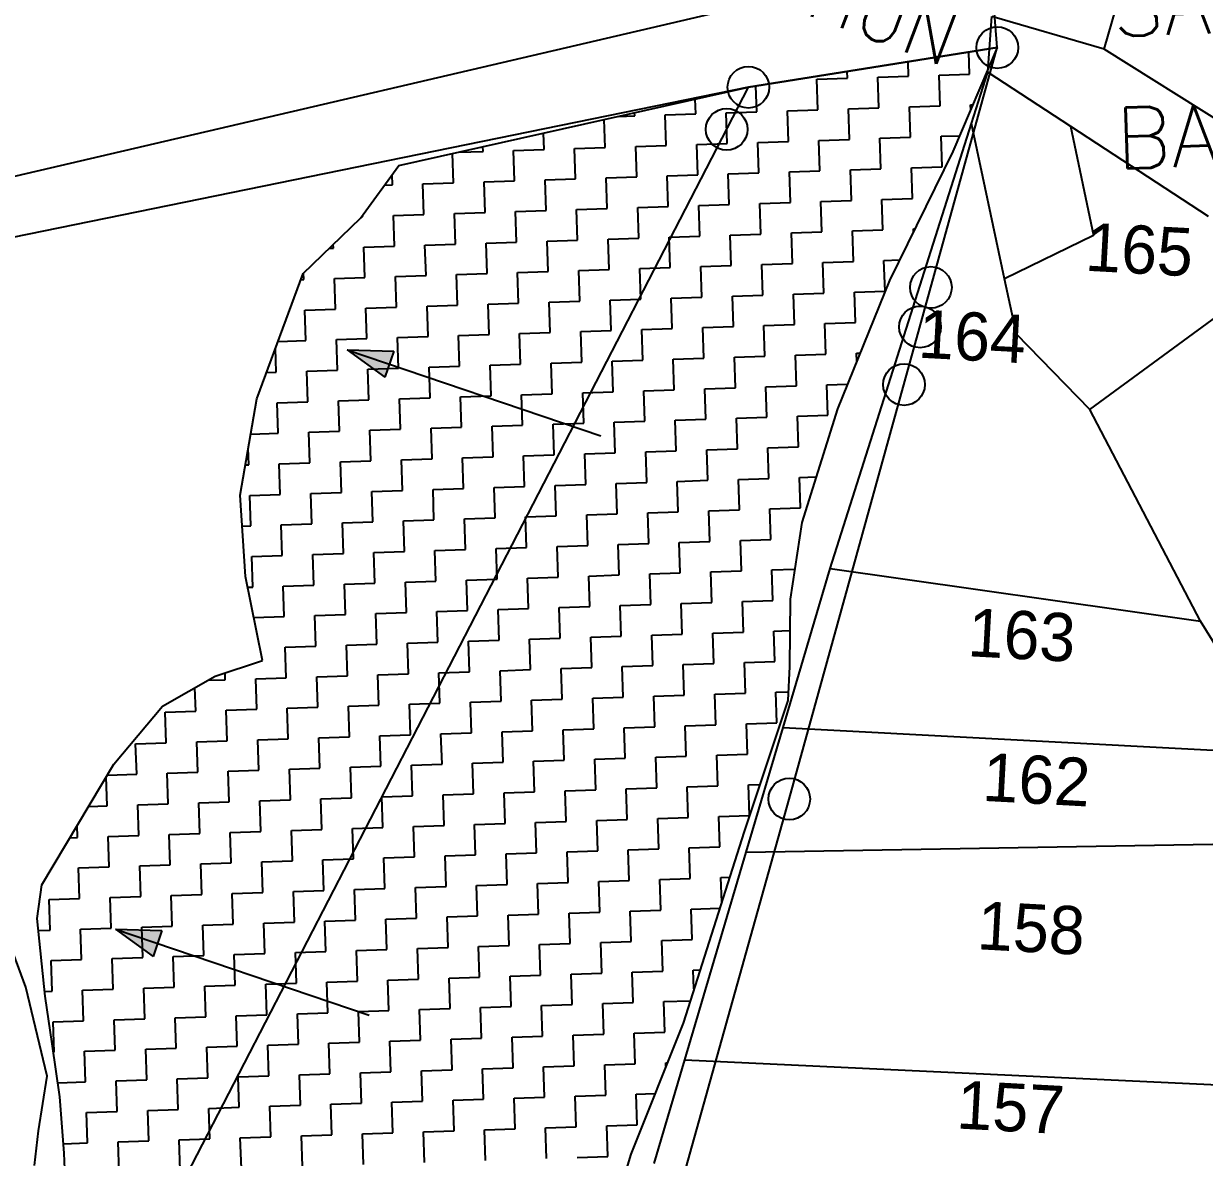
# Model space of a CAD drawing. Header units: metres. Extents: x 278270 to 279465, y 2078206 to 2080031.
# Drawn here: x 278697.1 to 278920.7, y 2079343.2 to 2079557.9 of the extents above; entities that cross this region are included whole.
import ezdxf
from ezdxf.enums import TextEntityAlignment as Align

# ---------------------------------------------------------------- set-up
doc = ezdxf.new("R2010")
doc.units = ezdxf.units.M
for name, color, linetype in [('LINE_WATER', 4, 'Continuous'), ('POLY_HATCH', 12, 'Continuous'), ('POLY_PARCEL', 6, 'Continuous'), ('POLY_ROAD', 30, 'Continuous'), ('TEXT_MAPOUT', 7, 'Continuous'), ('TEXT_PARCEL', 7, 'Continuous'), ('V_BOUND_LINE', 7, 'Continuous')]:
    doc.layers.add(name, color=color, linetype=linetype)
doc.styles.get("Standard").update_dxf_attribs({"font": 'simplex.shx'})
doc.styles.add('TEXT_MAP', font='')
doc.styles.get('TEXT_MAP').set_extended_font_data('Kruti Dev 050')

msp = doc.modelspace()

# ---------------------------------------------------------------- hatches: boundary and pattern name
h = msp.add_hatch(color=256)
h.paths.add_polyline_path([(278766.31, 2079493.4), (278767.14, 2079495.84), (278758.34, 2079496.11)])
h.paths.add_polyline_path([(278758.34, 2079496.11), (278765.49, 2079490.96), (278766.31, 2079493.4)])
h = msp.add_hatch(color=256)
h.paths.add_polyline_path([(278722.42, 2079383.74), (278723.25, 2079386.18), (278714.45, 2079386.45)])
h.paths.add_polyline_path([(278714.45, 2079386.45), (278721.6, 2079381.3), (278722.42, 2079383.74)])

# ---------------------------------------------------------------- linework, layer by layer
for points in [[(278758.34, 2079496.11), (278806.39, 2079479.82)], [(278758.34, 2079496.11), (278765.49, 2079490.96)], [(278758.34, 2079496.11), (278767.14, 2079495.84)], [(278767.14, 2079495.84), (278765.49, 2079490.96)], [(278714.45, 2079386.45), (278762.5, 2079370.16)], [(278714.45, 2079386.45), (278721.6, 2079381.3)], [(278714.45, 2079386.45), (278723.25, 2079386.18)], [(278723.25, 2079386.18), (278721.6, 2079381.3)]]:
    msp.add_lwpolyline(points)
for centre in [(278881.45, 2079553.33), (278834.31, 2079545.82), (278830.2, 2079537.85), (278868.87, 2079507.92), (278866.81, 2079500.46), (278863.78, 2079489.54), (278842.05, 2079411.08)]:
    msp.add_circle(centre, 3.94)
at = {"layer": 'LINE_WATER'}
for p, q in [((278697.48, 2079375.48), (278694.19, 2079384.37)), ((278701.53, 2079358.63), (278697.48, 2079375.48)), ((278699.89, 2079348.25), (278701.53, 2079358.63)), ((278699.1, 2079341.73), (278699.89, 2079348.25))]:
    msp.add_line(p, q, dxfattribs=at)
at = {"layer": 'POLY_HATCH'}
for p, q in [((278834.31, 2079545.82), (278881.45, 2079553.33)), ((278881.45, 2079553.33), (278873.05, 2079533.63)), ((278768.1, 2079530.99), (278834.31, 2079545.82)), ((278873.05, 2079533.63), (278861.05, 2079509.25)), ((278760.88, 2079521.05), (278768.1, 2079530.99)), ((278750.03, 2079510.57), (278760.88, 2079521.05)), ((278741.21, 2079486.82), (278750.03, 2079510.57)), ((278861.05, 2079509.25), (278851.18, 2079484.94)), ((278738.07, 2079468.6), (278741.21, 2079486.82)), ((278851.18, 2079484.94), (278844.42, 2079463.4)), ((278739.11, 2079453.18), (278738.07, 2079468.6)), ((278844.42, 2079463.4), (278842.23, 2079448.94)), ((278742.3, 2079437.29), (278739.11, 2079453.18)), ((278842.23, 2079448.94), (278842.12, 2079436.14)), ((278733.33, 2079434.33), (278742.3, 2079437.29)), ((278842.12, 2079436.14), (278841.79, 2079429.74)), ((278723.38, 2079428.67), (278733.33, 2079434.33)), ((278714.14, 2079417.71), (278723.38, 2079428.67)), ((278841.79, 2079429.74), (278833.54, 2079404.95)), ((278700.49, 2079394.87), (278714.14, 2079417.71)), ((278833.54, 2079404.95), (278821.93, 2079368.68)), ((278699.64, 2079388.45), (278700.49, 2079394.87)), ((278701.13, 2079373.78), (278699.64, 2079388.45)), ((278702.49, 2079364.77), (278701.13, 2079373.78)), ((278821.93, 2079368.68), (278812.07, 2079343.84)), ((278703.89, 2079354.69), (278702.49, 2079364.77)), ((278704.77, 2079344.05), (278703.89, 2079354.69)), ((278705.07, 2079335), (278704.77, 2079344.05)), ((278812.07, 2079343.84), (278807.73, 2079329.84))]:
    msp.add_line(p, q, dxfattribs=at)
at = {"layer": 'POLY_HATCH', "linetype": 'Continuous'}
for p, q in [((278876.2, 2079548.28), (278876.06, 2079552.47)), ((278853.07, 2079547.52), (278853.03, 2079548.8)), ((278864.63, 2079547.9), (278864.54, 2079550.64)), ((278847.29, 2079547.33), (278853.07, 2079547.52)), ((278847.48, 2079541.55), (278847.29, 2079547.33)), ((278858.85, 2079547.71), (278864.63, 2079547.9)), ((278859.04, 2079541.93), (278858.85, 2079547.71)), ((278870.41, 2079548.09), (278876.2, 2079548.28)), ((278870.6, 2079542.31), (278870.41, 2079548.09)), ((278835.91, 2079541.17), (278835.75, 2079546.05)), ((278824.35, 2079540.79), (278824.26, 2079543.57)), ((278864.82, 2079542.12), (278870.6, 2079542.31)), ((278865.01, 2079536.34), (278864.82, 2079542.12)), ((278876.39, 2079542.5), (278876.84, 2079542.52)), ((278876.42, 2079541.53), (278876.39, 2079542.5)), ((278809.72, 2079540.31), (278812.78, 2079540.41)), ((278812.78, 2079540.41), (278812.76, 2079540.99)), ((278818.56, 2079540.6), (278824.35, 2079540.79)), ((278818.75, 2079534.82), (278818.56, 2079540.6)), ((278830.13, 2079540.98), (278835.91, 2079541.17)), ((278830.32, 2079535.2), (278830.13, 2079540.98)), ((278841.69, 2079541.36), (278847.48, 2079541.55)), ((278841.88, 2079535.58), (278841.69, 2079541.36)), ((278853.26, 2079541.74), (278859.04, 2079541.93)), ((278853.45, 2079535.96), (278853.26, 2079541.74)), ((278807.19, 2079534.44), (278807.02, 2079539.71)), ((278795.63, 2079534.06), (278795.52, 2079537.13)), ((278836.1, 2079535.39), (278841.88, 2079535.58)), ((278836.29, 2079529.61), (278836.1, 2079535.39)), ((278847.67, 2079535.77), (278853.45, 2079535.96)), ((278847.85, 2079529.99), (278847.67, 2079535.77)), ((278859.23, 2079536.15), (278865.01, 2079536.34)), ((278859.42, 2079530.37), (278859.23, 2079536.15)), ((278870.79, 2079536.53), (278874.33, 2079536.64)), ((278870.98, 2079530.75), (278870.79, 2079536.53)), ((278778.47, 2079527.71), (278778.29, 2079533.27)), ((278779.43, 2079533.53), (278784.06, 2079533.68)), ((278784.06, 2079533.68), (278784.03, 2079534.56)), ((278789.84, 2079533.87), (278795.63, 2079534.06)), ((278790.03, 2079528.09), (278789.84, 2079533.87)), ((278801.41, 2079534.25), (278807.19, 2079534.44)), ((278801.6, 2079528.47), (278801.41, 2079534.25)), ((278812.97, 2079534.63), (278818.75, 2079534.82)), ((278813.16, 2079528.85), (278812.97, 2079534.63)), ((278824.54, 2079535.01), (278830.32, 2079535.2)), ((278824.73, 2079529.23), (278824.54, 2079535.01)), ((278766.9, 2079527.33), (278766.84, 2079529.25)), ((278807.38, 2079528.66), (278813.16, 2079528.85)), ((278807.57, 2079522.88), (278807.38, 2079528.66)), ((278818.94, 2079529.04), (278824.73, 2079529.23)), ((278819.13, 2079523.26), (278818.94, 2079529.04)), ((278830.51, 2079529.42), (278836.29, 2079529.61)), ((278830.7, 2079523.63), (278830.51, 2079529.42)), ((278842.07, 2079529.8), (278847.85, 2079529.99)), ((278842.26, 2079524.01), (278842.07, 2079529.8)), ((278853.64, 2079530.18), (278859.42, 2079530.37)), ((278853.83, 2079524.39), (278853.64, 2079530.18)), ((278865.2, 2079530.56), (278870.98, 2079530.75)), ((278865.39, 2079524.77), (278865.2, 2079530.56)), ((278765.41, 2079527.28), (278766.9, 2079527.33)), ((278772.69, 2079527.52), (278778.47, 2079527.71)), ((278772.88, 2079521.74), (278772.69, 2079527.52)), ((278784.25, 2079527.9), (278790.03, 2079528.09)), ((278784.44, 2079522.12), (278784.25, 2079527.9)), ((278795.82, 2079528.28), (278801.6, 2079528.47)), ((278796, 2079522.5), (278795.82, 2079528.28)), ((278848.04, 2079524.2), (278853.83, 2079524.39)), ((278848.23, 2079518.42), (278848.04, 2079524.2)), ((278859.61, 2079524.58), (278865.39, 2079524.77)), ((278859.8, 2079518.8), (278859.61, 2079524.58)), ((278778.66, 2079521.93), (278784.44, 2079522.12)), ((278778.85, 2079516.14), (278778.66, 2079521.93)), ((278790.22, 2079522.31), (278796, 2079522.5)), ((278790.41, 2079516.52), (278790.22, 2079522.31)), ((278801.79, 2079522.69), (278807.57, 2079522.88)), ((278801.98, 2079516.9), (278801.79, 2079522.69)), ((278813.35, 2079523.07), (278819.13, 2079523.26)), ((278813.54, 2079517.28), (278813.35, 2079523.07)), ((278824.92, 2079523.44), (278830.7, 2079523.63)), ((278825.11, 2079517.66), (278824.92, 2079523.44)), ((278836.48, 2079523.82), (278842.26, 2079524.01)), ((278836.67, 2079518.04), (278836.48, 2079523.82)), ((278761.1, 2079521.35), (278761.31, 2079521.36)), ((278761.31, 2079521.36), (278761.3, 2079521.63)), ((278767.09, 2079521.55), (278772.88, 2079521.74)), ((278767.28, 2079515.76), (278767.09, 2079521.55)), ((278819.32, 2079517.47), (278825.11, 2079517.66)), ((278819.51, 2079511.69), (278819.32, 2079517.47)), ((278830.89, 2079517.85), (278836.67, 2079518.04)), ((278831.08, 2079512.07), (278830.89, 2079517.85)), ((278842.45, 2079518.23), (278848.23, 2079518.42)), ((278842.64, 2079512.45), (278842.45, 2079518.23)), ((278854.02, 2079518.61), (278859.8, 2079518.8)), ((278854.21, 2079512.83), (278854.02, 2079518.61)), ((278865.58, 2079518.99), (278865.85, 2079519)), ((278865.6, 2079518.5), (278865.58, 2079518.99)), ((278754.99, 2079515.36), (278755.72, 2079515.38)), ((278755.72, 2079515.38), (278755.7, 2079516.04)), ((278761.5, 2079515.57), (278767.28, 2079515.76)), ((278761.69, 2079509.79), (278761.5, 2079515.57)), ((278773.07, 2079515.95), (278778.85, 2079516.14)), ((278773.26, 2079510.17), (278773.07, 2079515.95)), ((278784.63, 2079516.33), (278790.41, 2079516.52)), ((278784.82, 2079510.55), (278784.63, 2079516.33)), ((278796.19, 2079516.71), (278801.98, 2079516.9)), ((278796.38, 2079510.93), (278796.19, 2079516.71)), ((278807.76, 2079517.09), (278813.54, 2079517.28)), ((278807.95, 2079511.31), (278807.76, 2079517.09)), ((278859.99, 2079513.02), (278862.95, 2079513.12)), ((278860.18, 2079507.24), (278859.99, 2079513.02)), ((278790.6, 2079510.74), (278796.38, 2079510.93)), ((278790.79, 2079504.96), (278790.6, 2079510.74)), ((278802.17, 2079511.12), (278807.95, 2079511.31)), ((278802.36, 2079505.34), (278802.17, 2079511.12)), ((278813.73, 2079511.5), (278819.51, 2079511.69)), ((278813.92, 2079505.72), (278813.73, 2079511.5)), ((278825.3, 2079511.88), (278831.08, 2079512.07)), ((278825.49, 2079506.1), (278825.3, 2079511.88)), ((278836.86, 2079512.26), (278842.64, 2079512.45)), ((278837.05, 2079506.48), (278836.86, 2079512.26)), ((278848.42, 2079512.64), (278854.21, 2079512.83)), ((278848.61, 2079506.86), (278848.42, 2079512.64)), ((278749.59, 2079509.39), (278750.13, 2079509.41)), ((278750.13, 2079509.41), (278750.09, 2079510.63)), ((278755.91, 2079509.6), (278761.69, 2079509.79)), ((278756.1, 2079503.82), (278755.91, 2079509.6)), ((278767.47, 2079509.98), (278773.26, 2079510.17)), ((278767.66, 2079504.2), (278767.47, 2079509.98)), ((278779.04, 2079510.36), (278784.82, 2079510.55)), ((278779.23, 2079504.58), (278779.04, 2079510.36)), ((278831.27, 2079506.29), (278837.05, 2079506.48)), ((278831.46, 2079500.51), (278831.27, 2079506.29)), ((278842.83, 2079506.67), (278848.61, 2079506.86)), ((278843.02, 2079500.89), (278842.83, 2079506.67)), ((278854.4, 2079507.05), (278860.18, 2079507.24)), ((278854.59, 2079501.27), (278854.4, 2079507.05)), ((278761.88, 2079504.01), (278767.66, 2079504.2)), ((278773.45, 2079504.39), (278779.23, 2079504.58)), ((278773.64, 2079498.61), (278773.45, 2079504.39)), ((278785.01, 2079504.77), (278790.79, 2079504.96)), ((278785.2, 2079498.99), (278785.01, 2079504.77)), ((278796.57, 2079505.15), (278802.36, 2079505.34)), ((278796.76, 2079499.37), (278796.57, 2079505.15)), ((278808.14, 2079505.53), (278813.92, 2079505.72)), ((278808.33, 2079499.75), (278808.14, 2079505.53)), ((278819.7, 2079505.91), (278825.49, 2079506.1)), ((278819.89, 2079500.13), (278819.7, 2079505.91)), ((278750.32, 2079503.63), (278756.1, 2079503.82)), ((278750.51, 2079497.85), (278750.32, 2079503.63)), ((278762.07, 2079498.23), (278761.88, 2079504.01)), ((278802.55, 2079499.56), (278808.33, 2079499.75)), ((278802.74, 2079493.77), (278802.55, 2079499.56)), ((278814.11, 2079499.94), (278819.89, 2079500.13)), ((278814.3, 2079494.15), (278814.11, 2079499.94)), ((278825.68, 2079500.32), (278831.46, 2079500.51)), ((278825.87, 2079494.53), (278825.68, 2079500.32)), ((278837.24, 2079500.7), (278843.02, 2079500.89)), ((278837.43, 2079494.91), (278837.24, 2079500.7)), ((278848.8, 2079501.08), (278854.59, 2079501.27)), ((278848.99, 2079495.29), (278848.8, 2079501.08)), ((278745.24, 2079497.67), (278750.51, 2079497.85)), ((278756.29, 2079498.04), (278762.07, 2079498.23)), ((278756.48, 2079492.26), (278756.29, 2079498.04)), ((278767.85, 2079498.42), (278773.64, 2079498.61)), ((278768.04, 2079492.64), (278767.85, 2079498.42)), ((278779.42, 2079498.8), (278785.2, 2079498.99)), ((278779.61, 2079493.01), (278779.42, 2079498.8)), ((278790.98, 2079499.18), (278796.76, 2079499.37)), ((278791.17, 2079493.39), (278790.98, 2079499.18)), ((278744.91, 2079491.88), (278744.77, 2079496.41)), ((278843.21, 2079495.1), (278848.99, 2079495.29)), ((278843.4, 2079489.32), (278843.21, 2079495.1)), ((278854.78, 2079495.48), (278855.47, 2079495.51)), ((278854.83, 2079493.93), (278854.78, 2079495.48)), ((278773.83, 2079492.82), (278779.61, 2079493.01)), ((278785.39, 2079493.2), (278791.17, 2079493.39)), ((278785.58, 2079487.42), (278785.39, 2079493.2)), ((278796.95, 2079493.58), (278802.74, 2079493.77)), ((278797.14, 2079487.8), (278796.95, 2079493.58)), ((278808.52, 2079493.96), (278814.3, 2079494.15)), ((278808.71, 2079488.18), (278808.52, 2079493.96)), ((278820.08, 2079494.34), (278825.87, 2079494.53)), ((278820.27, 2079488.56), (278820.08, 2079494.34)), ((278831.65, 2079494.72), (278837.43, 2079494.91)), ((278831.84, 2079488.94), (278831.65, 2079494.72)), ((278743.06, 2079491.81), (278744.91, 2079491.88)), ((278750.7, 2079492.07), (278756.48, 2079492.26)), ((278750.89, 2079486.28), (278750.7, 2079492.07)), ((278762.26, 2079492.45), (278768.04, 2079492.64)), ((278762.45, 2079486.66), (278762.26, 2079492.45)), ((278774.02, 2079487.04), (278773.83, 2079492.82)), ((278814.49, 2079488.37), (278820.27, 2079488.56)), ((278814.68, 2079482.59), (278814.49, 2079488.37)), ((278826.06, 2079488.75), (278831.84, 2079488.94)), ((278826.25, 2079482.97), (278826.06, 2079488.75)), ((278837.62, 2079489.13), (278843.4, 2079489.32)), ((278837.81, 2079483.35), (278837.62, 2079489.13)), ((278849.18, 2079489.51), (278853.09, 2079489.64)), ((278849.37, 2079483.73), (278849.18, 2079489.51)), ((278745.1, 2079486.09), (278750.89, 2079486.28)), ((278756.67, 2079486.47), (278762.45, 2079486.66)), ((278756.86, 2079480.69), (278756.67, 2079486.47)), ((278768.23, 2079486.85), (278774.02, 2079487.04)), ((278768.42, 2079481.07), (278768.23, 2079486.85)), ((278779.8, 2079487.23), (278785.58, 2079487.42)), ((278779.99, 2079481.45), (278779.8, 2079487.23)), ((278791.36, 2079487.61), (278797.14, 2079487.8)), ((278791.55, 2079481.83), (278791.36, 2079487.61)), ((278802.93, 2079487.99), (278808.71, 2079488.18)), ((278803.12, 2079482.21), (278802.93, 2079487.99)), ((278745.29, 2079480.31), (278745.1, 2079486.09)), ((278785.77, 2079481.64), (278791.55, 2079481.83)), ((278797.33, 2079482.02), (278803.12, 2079482.21)), ((278797.52, 2079476.24), (278797.33, 2079482.02)), ((278808.9, 2079482.4), (278814.68, 2079482.59)), ((278809.09, 2079476.62), (278808.9, 2079482.4)), ((278820.46, 2079482.78), (278826.25, 2079482.97)), ((278820.65, 2079477), (278820.46, 2079482.78)), ((278832.03, 2079483.16), (278837.81, 2079483.35)), ((278832.22, 2079477.38), (278832.03, 2079483.16)), ((278843.59, 2079483.54), (278849.37, 2079483.73)), ((278843.78, 2079477.76), (278843.59, 2079483.54)), ((278740.06, 2079480.14), (278745.29, 2079480.31)), ((278751.08, 2079480.5), (278756.86, 2079480.69)), ((278751.27, 2079474.72), (278751.08, 2079480.5)), ((278762.64, 2079480.88), (278768.42, 2079481.07)), ((278762.83, 2079475.1), (278762.64, 2079480.88)), ((278774.21, 2079481.26), (278779.99, 2079481.45)), ((278774.4, 2079475.48), (278774.21, 2079481.26)), ((278785.96, 2079475.86), (278785.77, 2079481.64)), ((278739.7, 2079474.34), (278739.6, 2079477.48)), ((278826.44, 2079477.19), (278832.22, 2079477.38)), ((278826.62, 2079471.41), (278826.44, 2079477.19)), ((278838, 2079477.57), (278843.78, 2079477.76)), ((278838.19, 2079471.78), (278838, 2079477.57)), ((278757.05, 2079474.91), (278762.83, 2079475.1)), ((278768.61, 2079475.29), (278774.4, 2079475.48)), ((278768.8, 2079469.51), (278768.61, 2079475.29)), ((278780.18, 2079475.67), (278785.96, 2079475.86)), ((278780.37, 2079469.89), (278780.18, 2079475.67)), ((278791.74, 2079476.05), (278797.52, 2079476.24)), ((278791.93, 2079470.27), (278791.74, 2079476.05)), ((278803.31, 2079476.43), (278809.09, 2079476.62)), ((278803.5, 2079470.65), (278803.31, 2079476.43)), ((278814.87, 2079476.81), (278820.65, 2079477)), ((278815.06, 2079471.03), (278814.87, 2079476.81)), ((278739.05, 2079474.32), (278739.7, 2079474.34)), ((278745.48, 2079474.53), (278751.27, 2079474.72)), ((278745.67, 2079468.75), (278745.48, 2079474.53)), ((278757.24, 2079469.13), (278757.05, 2079474.91)), ((278797.71, 2079470.46), (278803.5, 2079470.65)), ((278809.28, 2079470.84), (278815.06, 2079471.03)), ((278809.47, 2079465.05), (278809.28, 2079470.84)), ((278820.84, 2079471.22), (278826.62, 2079471.41)), ((278821.03, 2079465.43), (278820.84, 2079471.22)), ((278832.41, 2079471.59), (278838.19, 2079471.78)), ((278832.6, 2079465.81), (278832.41, 2079471.59)), ((278843.97, 2079471.97), (278847.14, 2079472.08)), ((278844.16, 2079466.19), (278843.97, 2079471.97)), ((278739.89, 2079468.56), (278745.67, 2079468.75)), ((278740.08, 2079462.77), (278739.89, 2079468.56)), ((278751.46, 2079468.94), (278757.24, 2079469.13)), ((278751.65, 2079463.15), (278751.46, 2079468.94)), ((278763.02, 2079469.32), (278768.8, 2079469.51)), ((278763.21, 2079463.53), (278763.02, 2079469.32)), ((278774.59, 2079469.7), (278780.37, 2079469.89)), ((278774.77, 2079463.91), (278774.59, 2079469.7)), ((278786.15, 2079470.08), (278791.93, 2079470.27)), ((278786.34, 2079464.29), (278786.15, 2079470.08)), ((278797.9, 2079464.67), (278797.71, 2079470.46)), ((278838.38, 2079466), (278844.16, 2079466.19)), ((278768.99, 2079463.72), (278774.77, 2079463.91)), ((278780.56, 2079464.1), (278786.34, 2079464.29)), ((278780.75, 2079458.32), (278780.56, 2079464.1)), ((278792.12, 2079464.48), (278797.9, 2079464.67)), ((278792.31, 2079458.7), (278792.12, 2079464.48)), ((278803.69, 2079464.86), (278809.47, 2079465.05)), ((278803.88, 2079459.08), (278803.69, 2079464.86)), ((278815.25, 2079465.24), (278821.03, 2079465.43)), ((278815.44, 2079459.46), (278815.25, 2079465.24)), ((278826.81, 2079465.62), (278832.6, 2079465.81)), ((278827, 2079459.84), (278826.81, 2079465.62)), ((278838.57, 2079460.22), (278838.38, 2079466)), ((278738.47, 2079462.72), (278740.08, 2079462.77)), ((278745.86, 2079462.96), (278751.65, 2079463.15)), ((278746.05, 2079457.18), (278745.86, 2079462.96)), ((278757.43, 2079463.34), (278763.21, 2079463.53)), ((278757.62, 2079457.56), (278757.43, 2079463.34)), ((278769.18, 2079457.94), (278768.99, 2079463.72)), ((278809.66, 2079459.27), (278815.44, 2079459.46)), ((278821.22, 2079459.65), (278827, 2079459.84)), ((278821.41, 2079453.87), (278821.22, 2079459.65)), ((278832.79, 2079460.03), (278838.57, 2079460.22)), ((278832.98, 2079454.25), (278832.79, 2079460.03)), ((278740.27, 2079456.99), (278746.05, 2079457.18)), ((278751.84, 2079457.37), (278757.62, 2079457.56)), ((278752.03, 2079451.59), (278751.84, 2079457.37)), ((278763.4, 2079457.75), (278769.18, 2079457.94)), ((278763.59, 2079451.97), (278763.4, 2079457.75)), ((278774.96, 2079458.13), (278780.75, 2079458.32)), ((278775.15, 2079452.35), (278774.96, 2079458.13)), ((278786.53, 2079458.51), (278792.31, 2079458.7)), ((278786.72, 2079452.73), (278786.53, 2079458.51)), ((278798.09, 2079458.89), (278803.88, 2079459.08)), ((278798.28, 2079453.11), (278798.09, 2079458.89)), ((278809.85, 2079453.49), (278809.66, 2079459.27)), ((278740.46, 2079451.21), (278740.27, 2079456.99)), ((278780.94, 2079452.54), (278786.72, 2079452.73)), ((278792.5, 2079452.92), (278798.28, 2079453.11)), ((278792.69, 2079447.14), (278792.5, 2079452.92)), ((278804.07, 2079453.3), (278809.85, 2079453.49)), ((278804.26, 2079447.52), (278804.07, 2079453.3)), ((278815.63, 2079453.68), (278821.41, 2079453.87)), ((278815.82, 2079447.9), (278815.63, 2079453.68)), ((278827.19, 2079454.06), (278832.98, 2079454.25)), ((278827.38, 2079448.28), (278827.19, 2079454.06)), ((278838.76, 2079454.44), (278843.08, 2079454.58)), ((278838.95, 2079448.66), (278838.76, 2079454.44)), ((278739.51, 2079451.18), (278740.46, 2079451.21)), ((278746.24, 2079451.4), (278752.03, 2079451.59)), ((278746.43, 2079445.62), (278746.24, 2079451.4)), ((278757.81, 2079451.78), (278763.59, 2079451.97)), ((278758, 2079446), (278757.81, 2079451.78)), ((278769.37, 2079452.16), (278775.15, 2079452.35)), ((278769.56, 2079446.38), (278769.37, 2079452.16)), ((278781.13, 2079446.76), (278780.94, 2079452.54)), ((278821.6, 2079448.09), (278827.38, 2079448.28)), ((278833.17, 2079448.47), (278838.95, 2079448.66)), ((278833.36, 2079442.68), (278833.17, 2079448.47)), ((278752.22, 2079445.81), (278758, 2079446)), ((278763.78, 2079446.19), (278769.56, 2079446.38)), ((278763.97, 2079440.41), (278763.78, 2079446.19)), ((278775.34, 2079446.57), (278781.13, 2079446.76)), ((278775.53, 2079440.79), (278775.34, 2079446.57)), ((278786.91, 2079446.95), (278792.69, 2079447.14)), ((278787.1, 2079441.16), (278786.91, 2079446.95)), ((278798.47, 2079447.33), (278804.26, 2079447.52)), ((278798.66, 2079441.54), (278798.47, 2079447.33)), ((278810.04, 2079447.71), (278815.82, 2079447.9)), ((278810.23, 2079441.92), (278810.04, 2079447.71)), ((278821.79, 2079442.3), (278821.6, 2079448.09)), ((278740.67, 2079445.43), (278746.43, 2079445.62)), ((278752.41, 2079440.03), (278752.22, 2079445.81)), ((278792.88, 2079441.35), (278798.66, 2079441.54)), ((278804.45, 2079441.73), (278810.23, 2079441.92)), ((278804.64, 2079435.95), (278804.45, 2079441.73)), ((278816.01, 2079442.11), (278821.79, 2079442.3)), ((278816.2, 2079436.33), (278816.01, 2079442.11)), ((278827.57, 2079442.49), (278833.36, 2079442.68)), ((278827.76, 2079436.71), (278827.57, 2079442.49)), ((278839.14, 2079442.87), (278842.18, 2079442.97)), ((278839.33, 2079437.09), (278839.14, 2079442.87)), ((278746.62, 2079439.84), (278752.41, 2079440.03)), ((278746.81, 2079434.05), (278746.62, 2079439.84)), ((278758.19, 2079440.22), (278763.97, 2079440.41)), ((278758.38, 2079434.43), (278758.19, 2079440.22)), ((278769.75, 2079440.6), (278775.53, 2079440.79)), ((278769.94, 2079434.81), (278769.75, 2079440.6)), ((278781.32, 2079440.97), (278787.1, 2079441.16)), ((278781.51, 2079435.19), (278781.32, 2079440.97)), ((278793.07, 2079435.57), (278792.88, 2079441.35)), ((278833.55, 2079436.9), (278839.33, 2079437.09)), ((278735.25, 2079433.67), (278735.21, 2079434.95)), ((278764.16, 2079434.62), (278769.94, 2079434.81)), ((278775.72, 2079435), (278781.51, 2079435.19)), ((278775.91, 2079429.22), (278775.72, 2079435)), ((278787.29, 2079435.38), (278793.07, 2079435.57)), ((278787.48, 2079429.6), (278787.29, 2079435.38)), ((278798.85, 2079435.76), (278804.64, 2079435.95)), ((278799.04, 2079429.98), (278798.85, 2079435.76)), ((278810.42, 2079436.14), (278816.2, 2079436.33)), ((278810.61, 2079430.36), (278810.42, 2079436.14)), ((278821.98, 2079436.52), (278827.76, 2079436.71)), ((278822.17, 2079430.74), (278821.98, 2079436.52)), ((278833.74, 2079431.12), (278833.55, 2079436.9)), ((278731.99, 2079433.57), (278735.25, 2079433.67)), ((278741.03, 2079433.86), (278746.81, 2079434.05)), ((278741.22, 2079428.08), (278741.03, 2079433.86)), ((278752.6, 2079434.24), (278758.38, 2079434.43)), ((278752.79, 2079428.46), (278752.6, 2079434.24)), ((278764.35, 2079428.84), (278764.16, 2079434.62)), ((278729.66, 2079427.7), (278729.51, 2079432.16)), ((278804.83, 2079430.17), (278810.61, 2079430.36)), ((278816.39, 2079430.55), (278822.17, 2079430.74)), ((278816.58, 2079424.77), (278816.39, 2079430.55)), ((278827.95, 2079430.93), (278833.74, 2079431.12)), ((278828.14, 2079425.15), (278827.95, 2079430.93)), ((278839.52, 2079431.31), (278841.88, 2079431.39)), ((278839.71, 2079425.53), (278839.52, 2079431.31)), ((278735.44, 2079427.89), (278741.22, 2079428.08)), ((278747, 2079428.27), (278752.79, 2079428.46)), ((278747.19, 2079422.49), (278747, 2079428.27)), ((278758.57, 2079428.65), (278764.35, 2079428.84)), ((278758.76, 2079422.87), (278758.57, 2079428.65)), ((278770.13, 2079429.03), (278775.91, 2079429.22)), ((278770.32, 2079423.25), (278770.13, 2079429.03)), ((278781.7, 2079429.41), (278787.48, 2079429.6)), ((278781.89, 2079423.63), (278781.7, 2079429.41)), ((278793.26, 2079429.79), (278799.04, 2079429.98)), ((278793.45, 2079424.01), (278793.26, 2079429.79)), ((278805.02, 2079424.39), (278804.83, 2079430.17)), ((278723.87, 2079427.51), (278729.66, 2079427.7)), ((278724.06, 2079421.73), (278723.87, 2079427.51)), ((278735.63, 2079422.11), (278735.44, 2079427.89)), ((278776.1, 2079423.44), (278781.89, 2079423.63)), ((278787.67, 2079423.82), (278793.45, 2079424.01)), ((278787.86, 2079418.04), (278787.67, 2079423.82)), ((278799.23, 2079424.2), (278805.02, 2079424.39)), ((278799.42, 2079418.42), (278799.23, 2079424.2)), ((278810.8, 2079424.58), (278816.58, 2079424.77)), ((278810.99, 2079418.8), (278810.8, 2079424.58)), ((278822.36, 2079424.96), (278828.14, 2079425.15)), ((278822.55, 2079419.18), (278822.36, 2079424.96)), ((278833.93, 2079425.34), (278839.71, 2079425.53)), ((278834.12, 2079419.56), (278833.93, 2079425.34)), ((278718.28, 2079421.54), (278724.06, 2079421.73)), ((278718.47, 2079415.76), (278718.28, 2079421.54)), ((278729.85, 2079421.92), (278735.63, 2079422.11)), ((278730.04, 2079416.14), (278729.85, 2079421.92)), ((278741.41, 2079422.3), (278747.19, 2079422.49)), ((278741.6, 2079416.52), (278741.41, 2079422.3)), ((278752.98, 2079422.68), (278758.76, 2079422.87)), ((278753.17, 2079416.9), (278752.98, 2079422.68)), ((278764.54, 2079423.06), (278770.32, 2079423.25)), ((278764.73, 2079417.28), (278764.54, 2079423.06)), ((278776.29, 2079417.66), (278776.1, 2079423.44)), ((278816.77, 2079418.99), (278822.55, 2079419.18)), ((278828.33, 2079419.37), (278834.12, 2079419.56)), ((278828.52, 2079413.58), (278828.33, 2079419.37)), ((278747.38, 2079416.71), (278753.17, 2079416.9)), ((278758.95, 2079417.09), (278764.73, 2079417.28)), ((278759.14, 2079411.3), (278758.95, 2079417.09)), ((278770.51, 2079417.47), (278776.29, 2079417.66)), ((278770.7, 2079411.68), (278770.51, 2079417.47)), ((278782.08, 2079417.85), (278787.86, 2079418.04)), ((278782.27, 2079412.06), (278782.08, 2079417.85)), ((278793.64, 2079418.23), (278799.42, 2079418.42)), ((278793.83, 2079412.44), (278793.64, 2079418.23)), ((278805.21, 2079418.61), (278810.99, 2079418.8)), ((278805.39, 2079412.82), (278805.21, 2079418.61)), ((278816.96, 2079413.2), (278816.77, 2079418.99)), ((278712.88, 2079409.79), (278712.7, 2079415.29)), ((278712.87, 2079415.57), (278718.47, 2079415.76)), ((278724.25, 2079415.95), (278730.04, 2079416.14)), ((278724.44, 2079410.17), (278724.25, 2079415.95)), ((278735.82, 2079416.33), (278741.6, 2079416.52)), ((278736.01, 2079410.54), (278735.82, 2079416.33)), ((278747.57, 2079410.92), (278747.38, 2079416.71)), ((278788.05, 2079412.25), (278793.83, 2079412.44)), ((278799.61, 2079412.63), (278805.39, 2079412.82)), ((278799.8, 2079406.85), (278799.61, 2079412.63)), ((278811.18, 2079413.01), (278816.96, 2079413.2)), ((278811.37, 2079407.23), (278811.18, 2079413.01)), ((278822.74, 2079413.39), (278828.52, 2079413.58)), ((278822.93, 2079407.61), (278822.74, 2079413.39)), ((278834.31, 2079413.77), (278836.5, 2079413.85)), ((278834.5, 2079407.99), (278834.31, 2079413.77)), ((278718.66, 2079409.98), (278724.44, 2079410.17)), ((278730.23, 2079410.35), (278736.01, 2079410.54)), ((278730.42, 2079404.57), (278730.23, 2079410.35)), ((278741.79, 2079410.73), (278747.57, 2079410.92)), ((278741.98, 2079404.95), (278741.79, 2079410.73)), ((278753.36, 2079411.11), (278759.14, 2079411.3)), ((278753.54, 2079405.33), (278753.36, 2079411.11)), ((278764.92, 2079411.49), (278770.7, 2079411.68)), ((278765.11, 2079405.71), (278764.92, 2079411.49)), ((278776.48, 2079411.87), (278782.27, 2079412.06)), ((278776.67, 2079406.09), (278776.48, 2079411.87)), ((278788.24, 2079406.47), (278788.05, 2079412.25)), ((278709.34, 2079409.67), (278712.88, 2079409.79)), ((278718.85, 2079404.19), (278718.66, 2079409.98)), ((278828.71, 2079407.8), (278834.5, 2079407.99)), ((278707.29, 2079403.81), (278707.21, 2079406.12)), ((278759.33, 2079405.52), (278765.11, 2079405.71)), ((278770.89, 2079405.9), (278776.67, 2079406.09)), ((278771.08, 2079400.12), (278770.89, 2079405.9)), ((278782.46, 2079406.28), (278788.24, 2079406.47)), ((278782.65, 2079400.5), (278782.46, 2079406.28)), ((278794.02, 2079406.66), (278799.8, 2079406.85)), ((278794.21, 2079400.88), (278794.02, 2079406.66)), ((278805.58, 2079407.04), (278811.37, 2079407.23)), ((278805.77, 2079401.26), (278805.58, 2079407.04)), ((278817.15, 2079407.42), (278822.93, 2079407.61)), ((278817.34, 2079401.64), (278817.15, 2079407.42)), ((278828.9, 2079402.02), (278828.71, 2079407.8)), ((278705.81, 2079403.76), (278707.29, 2079403.81)), ((278713.07, 2079404), (278718.85, 2079404.19)), ((278713.26, 2079398.22), (278713.07, 2079404)), ((278724.63, 2079404.38), (278730.42, 2079404.57)), ((278724.82, 2079398.6), (278724.63, 2079404.38)), ((278736.2, 2079404.76), (278741.98, 2079404.95)), ((278736.39, 2079398.98), (278736.2, 2079404.76)), ((278747.76, 2079405.14), (278753.54, 2079405.33)), ((278747.95, 2079399.36), (278747.76, 2079405.14)), ((278759.52, 2079399.74), (278759.33, 2079405.52)), ((278799.99, 2079401.07), (278805.77, 2079401.26)), ((278811.56, 2079401.45), (278817.34, 2079401.64)), ((278811.75, 2079395.67), (278811.56, 2079401.45)), ((278823.12, 2079401.83), (278828.9, 2079402.02)), ((278823.31, 2079396.05), (278823.12, 2079401.83)), ((278730.61, 2079398.79), (278736.39, 2079398.98)), ((278742.17, 2079399.17), (278747.95, 2079399.36)), ((278742.36, 2079393.39), (278742.17, 2079399.17)), ((278753.73, 2079399.55), (278759.52, 2079399.74)), ((278753.92, 2079393.77), (278753.73, 2079399.55)), ((278765.3, 2079399.93), (278771.08, 2079400.12)), ((278765.49, 2079394.15), (278765.3, 2079399.93)), ((278776.86, 2079400.31), (278782.65, 2079400.5)), ((278777.05, 2079394.53), (278776.86, 2079400.31)), ((278788.43, 2079400.69), (278794.21, 2079400.88)), ((278788.62, 2079394.91), (278788.43, 2079400.69)), ((278800.18, 2079395.29), (278799.99, 2079401.07)), ((278707.48, 2079398.03), (278713.26, 2079398.22)), ((278707.67, 2079392.25), (278707.48, 2079398.03)), ((278719.04, 2079398.41), (278724.82, 2079398.6)), ((278719.23, 2079392.63), (278719.04, 2079398.41)), ((278730.8, 2079393.01), (278730.61, 2079398.79)), ((278771.27, 2079394.34), (278777.05, 2079394.53)), ((278782.84, 2079394.72), (278788.62, 2079394.91)), ((278783.03, 2079388.94), (278782.84, 2079394.72)), ((278794.4, 2079395.1), (278800.18, 2079395.29)), ((278794.59, 2079389.31), (278794.4, 2079395.1)), ((278805.96, 2079395.48), (278811.75, 2079395.67)), ((278806.15, 2079389.69), (278805.96, 2079395.48)), ((278817.53, 2079395.86), (278823.31, 2079396.05)), ((278817.72, 2079390.07), (278817.53, 2079395.86)), ((278829.09, 2079396.24), (278830.77, 2079396.29)), ((278829.25, 2079391.54), (278829.09, 2079396.24)), ((278701.88, 2079392.06), (278707.67, 2079392.25)), ((278713.45, 2079392.44), (278719.23, 2079392.63)), ((278713.64, 2079386.66), (278713.45, 2079392.44)), ((278725.01, 2079392.82), (278730.8, 2079393.01)), ((278725.2, 2079387.04), (278725.01, 2079392.82)), ((278736.58, 2079393.2), (278742.36, 2079393.39)), ((278736.77, 2079387.42), (278736.58, 2079393.2)), ((278748.14, 2079393.58), (278753.92, 2079393.77)), ((278748.33, 2079387.8), (278748.14, 2079393.58)), ((278759.71, 2079393.96), (278765.49, 2079394.15)), ((278759.9, 2079388.18), (278759.71, 2079393.96)), ((278771.46, 2079388.56), (278771.27, 2079394.34)), ((278702.07, 2079386.28), (278701.88, 2079392.06)), ((278811.94, 2079389.88), (278817.72, 2079390.07)), ((278823.5, 2079390.26), (278828.9, 2079390.44)), ((278823.69, 2079384.48), (278823.5, 2079390.26)), ((278742.55, 2079387.61), (278748.33, 2079387.8)), ((278754.11, 2079387.99), (278759.9, 2079388.18)), ((278754.3, 2079382.2), (278754.11, 2079387.99)), ((278765.68, 2079388.37), (278771.46, 2079388.56)), ((278765.87, 2079382.58), (278765.68, 2079388.37)), ((278777.24, 2079388.75), (278783.03, 2079388.94)), ((278777.43, 2079382.96), (278777.24, 2079388.75)), ((278788.81, 2079389.12), (278794.59, 2079389.31)), ((278789, 2079383.34), (278788.81, 2079389.12)), ((278800.37, 2079389.5), (278806.15, 2079389.69)), ((278800.56, 2079383.72), (278800.37, 2079389.5)), ((278812.13, 2079384.1), (278811.94, 2079389.88)), ((278699.87, 2079386.2), (278702.07, 2079386.28)), ((278707.86, 2079386.47), (278713.64, 2079386.66)), ((278708.05, 2079380.68), (278707.86, 2079386.47)), ((278719.42, 2079386.85), (278725.2, 2079387.04)), ((278719.61, 2079381.06), (278719.42, 2079386.85)), ((278730.99, 2079387.23), (278736.77, 2079387.42)), ((278731.18, 2079381.44), (278730.99, 2079387.23)), ((278742.74, 2079381.82), (278742.55, 2079387.61)), ((278783.22, 2079383.15), (278789, 2079383.34)), ((278794.78, 2079383.53), (278800.56, 2079383.72)), ((278794.97, 2079377.75), (278794.78, 2079383.53)), ((278806.34, 2079383.91), (278812.13, 2079384.1)), ((278806.53, 2079378.13), (278806.34, 2079383.91)), ((278817.91, 2079384.29), (278823.69, 2079384.48)), ((278818.1, 2079378.51), (278817.91, 2079384.29)), ((278713.83, 2079380.87), (278719.61, 2079381.06)), ((278725.39, 2079381.25), (278731.18, 2079381.44)), ((278725.58, 2079375.47), (278725.39, 2079381.25)), ((278736.96, 2079381.63), (278742.74, 2079381.82)), ((278737.15, 2079375.85), (278736.96, 2079381.63)), ((278748.52, 2079382.01), (278754.3, 2079382.2)), ((278748.71, 2079376.23), (278748.52, 2079382.01)), ((278760.09, 2079382.39), (278765.87, 2079382.58)), ((278760.28, 2079376.61), (278760.09, 2079382.39)), ((278771.65, 2079382.77), (278777.43, 2079382.96)), ((278771.84, 2079376.99), (278771.65, 2079382.77)), ((278783.41, 2079377.37), (278783.22, 2079383.15)), ((278702.26, 2079380.49), (278708.05, 2079380.68)), ((278702.45, 2079374.71), (278702.26, 2079380.49)), ((278714.02, 2079375.09), (278713.83, 2079380.87)), ((278754.49, 2079376.42), (278760.28, 2079376.61)), ((278766.06, 2079376.8), (278771.84, 2079376.99)), ((278766.25, 2079371.02), (278766.06, 2079376.8)), ((278777.62, 2079377.18), (278783.41, 2079377.37)), ((278777.81, 2079371.4), (278777.62, 2079377.18)), ((278789.19, 2079377.56), (278794.97, 2079377.75)), ((278789.38, 2079371.78), (278789.19, 2079377.56)), ((278800.75, 2079377.94), (278806.53, 2079378.13)), ((278800.94, 2079372.16), (278800.75, 2079377.94)), ((278812.32, 2079378.32), (278818.1, 2079378.51)), ((278812.51, 2079372.54), (278812.32, 2079378.32)), ((278823.88, 2079378.7), (278825.15, 2079378.74)), ((278824, 2079375.15), (278823.88, 2079378.7)), ((278701.04, 2079374.67), (278702.45, 2079374.71)), ((278708.24, 2079374.9), (278714.02, 2079375.09)), ((278708.43, 2079369.12), (278708.24, 2079374.9)), ((278719.8, 2079375.28), (278725.58, 2079375.47)), ((278719.99, 2079369.5), (278719.8, 2079375.28)), ((278731.37, 2079375.66), (278737.15, 2079375.85)), ((278731.56, 2079369.88), (278731.37, 2079375.66)), ((278742.93, 2079376.04), (278748.71, 2079376.23)), ((278743.12, 2079370.26), (278742.93, 2079376.04)), ((278754.68, 2079370.64), (278754.49, 2079376.42)), ((278795.16, 2079371.97), (278800.94, 2079372.16)), ((278806.72, 2079372.35), (278812.51, 2079372.54)), ((278806.91, 2079366.57), (278806.72, 2079372.35)), ((278818.29, 2079372.73), (278823.27, 2079372.89)), ((278818.48, 2079366.95), (278818.29, 2079372.73)), ((278725.77, 2079369.69), (278731.56, 2079369.88)), ((278737.34, 2079370.07), (278743.12, 2079370.26)), ((278737.53, 2079364.29), (278737.34, 2079370.07)), ((278748.9, 2079370.45), (278754.68, 2079370.64)), ((278749.09, 2079364.67), (278748.9, 2079370.45)), ((278760.47, 2079370.83), (278766.25, 2079371.02)), ((278760.66, 2079365.05), (278760.47, 2079370.83)), ((278772.03, 2079371.21), (278777.81, 2079371.4)), ((278772.22, 2079365.43), (278772.03, 2079371.21)), ((278783.6, 2079371.59), (278789.38, 2079371.78)), ((278783.79, 2079365.81), (278783.6, 2079371.59)), ((278795.35, 2079366.19), (278795.16, 2079371.97)), ((278702.64, 2079368.93), (278708.43, 2079369.12)), ((278702.83, 2079363.15), (278702.64, 2079368.93)), ((278714.21, 2079369.31), (278719.99, 2079369.5)), ((278714.4, 2079363.53), (278714.21, 2079369.31)), ((278725.96, 2079363.91), (278725.77, 2079369.69)), ((278766.44, 2079365.24), (278772.22, 2079365.43)), ((278778, 2079365.62), (278783.79, 2079365.81)), ((278778.19, 2079359.83), (278778, 2079365.62)), ((278789.57, 2079366), (278795.35, 2079366.19)), ((278789.76, 2079360.21), (278789.57, 2079366)), ((278801.13, 2079366.38), (278806.91, 2079366.57)), ((278801.32, 2079360.59), (278801.13, 2079366.38)), ((278812.7, 2079366.76), (278818.48, 2079366.95)), ((278812.89, 2079360.97), (278812.7, 2079366.76)), ((278708.62, 2079363.34), (278714.4, 2079363.53)), ((278708.81, 2079357.56), (278708.62, 2079363.34)), ((278720.18, 2079363.72), (278725.96, 2079363.91)), ((278720.37, 2079357.94), (278720.18, 2079363.72)), ((278731.75, 2079364.1), (278737.53, 2079364.29)), ((278731.94, 2079358.32), (278731.75, 2079364.1)), ((278743.31, 2079364.48), (278749.09, 2079364.67)), ((278743.5, 2079358.69), (278743.31, 2079364.48)), ((278754.87, 2079364.86), (278760.66, 2079365.05)), ((278755.06, 2079359.07), (278754.87, 2079364.86)), ((278766.63, 2079359.45), (278766.44, 2079365.24)), ((278702.72, 2079363.14), (278702.83, 2079363.15)), ((278807.1, 2079360.78), (278812.89, 2079360.97)), ((278818.67, 2079361.16), (278818.95, 2079361.17)), ((278818.69, 2079360.52), (278818.67, 2079361.16)), ((278737.72, 2079358.5), (278743.5, 2079358.69)), ((278749.28, 2079358.88), (278755.06, 2079359.07)), ((278749.47, 2079353.1), (278749.28, 2079358.88)), ((278760.85, 2079359.26), (278766.63, 2079359.45)), ((278761.04, 2079353.48), (278760.85, 2079359.26)), ((278772.41, 2079359.64), (278778.19, 2079359.83)), ((278772.6, 2079353.86), (278772.41, 2079359.64)), ((278783.98, 2079360.02), (278789.76, 2079360.21)), ((278784.16, 2079354.24), (278783.98, 2079360.02)), ((278795.54, 2079360.4), (278801.32, 2079360.59)), ((278795.73, 2079354.62), (278795.54, 2079360.4)), ((278807.29, 2079355), (278807.1, 2079360.78)), ((278703.51, 2079357.38), (278708.81, 2079357.56)), ((278714.59, 2079357.75), (278720.37, 2079357.94)), ((278714.78, 2079351.96), (278714.59, 2079357.75)), ((278726.15, 2079358.13), (278731.94, 2079358.32)), ((278726.34, 2079352.34), (278726.15, 2079358.13)), ((278737.91, 2079352.72), (278737.72, 2079358.5)), ((278778.38, 2079354.05), (278784.16, 2079354.24)), ((278789.95, 2079354.43), (278795.73, 2079354.62)), ((278790.14, 2079348.65), (278789.95, 2079354.43)), ((278801.51, 2079354.81), (278807.29, 2079355)), ((278801.7, 2079349.03), (278801.51, 2079354.81)), ((278813.08, 2079355.19), (278816.62, 2079355.31)), ((278813.27, 2079349.41), (278813.08, 2079355.19)), ((278720.56, 2079352.15), (278726.34, 2079352.34)), ((278720.75, 2079346.37), (278720.56, 2079352.15)), ((278732.13, 2079352.53), (278737.91, 2079352.72)), ((278732.31, 2079346.75), (278732.13, 2079352.53)), ((278743.69, 2079352.91), (278749.47, 2079353.1)), ((278743.88, 2079347.13), (278743.69, 2079352.91)), ((278755.25, 2079353.29), (278761.04, 2079353.48)), ((278755.44, 2079347.51), (278755.25, 2079353.29)), ((278766.82, 2079353.67), (278772.6, 2079353.86)), ((278767.01, 2079347.89), (278766.82, 2079353.67)), ((278778.57, 2079348.27), (278778.38, 2079354.05)), ((278709, 2079351.77), (278714.78, 2079351.96)), ((278709.19, 2079345.99), (278709, 2079351.77)), ((278749.66, 2079347.32), (278755.44, 2079347.51)), ((278761.23, 2079347.7), (278767.01, 2079347.89)), ((278761.42, 2079341.92), (278761.23, 2079347.7)), ((278772.79, 2079348.08), (278778.57, 2079348.27)), ((278772.98, 2079342.3), (278772.79, 2079348.08)), ((278784.35, 2079348.46), (278790.14, 2079348.65)), ((278784.54, 2079342.68), (278784.35, 2079348.46)), ((278795.92, 2079348.84), (278801.7, 2079349.03)), ((278796.11, 2079343.06), (278795.92, 2079348.84)), ((278807.48, 2079349.22), (278813.27, 2079349.41)), ((278807.67, 2079343.44), (278807.48, 2079349.22)), ((278704.62, 2079345.84), (278709.19, 2079345.99)), ((278714.97, 2079346.18), (278720.75, 2079346.37)), ((278715.16, 2079340.4), (278714.97, 2079346.18)), ((278726.53, 2079346.56), (278732.31, 2079346.75)), ((278726.72, 2079340.78), (278726.53, 2079346.56)), ((278738.1, 2079346.94), (278743.88, 2079347.13)), ((278738.29, 2079341.16), (278738.1, 2079346.94)), ((278749.85, 2079341.54), (278749.66, 2079347.32)), ((278801.89, 2079343.25), (278807.67, 2079343.44))]:
    msp.add_line(p, q, dxfattribs=at)
at = {"layer": 'POLY_PARCEL'}
for p, q in [((278901.69, 2079553.02), (278912.8, 2079592.05)), ((278647.45, 2079184.16), (278834.31, 2079545.82)), ((278882.84, 2079509.58), (278876.58, 2079538.93)), ((278895.28, 2079538.46), (278899.65, 2079517.76)), ((278899.65, 2079517.76), (278882.84, 2079509.58)), ((278885.08, 2079499.06), (278882.84, 2079509.58)), ((278898.97, 2079484.79), (278929.44, 2079507.19)), ((278898.97, 2079484.79), (278885.08, 2079499.06)), ((278919.95, 2079444.74), (278898.97, 2079484.79)), ((278849.82, 2079454.71), (278919.95, 2079444.74)), ((278935.4, 2079419.67), (278919.95, 2079444.74)), ((278840.91, 2079424.63), (278935.4, 2079419.67)), ((278833.92, 2079401), (278940.49, 2079402.87)), ((278822.29, 2079361.73), (278949.47, 2079355.76))]:
    msp.add_line(p, q, dxfattribs=at)
at = {"layer": 'POLY_ROAD'}
for p, q in [((278689.77, 2079527.7), (278837.5, 2079562.14)), ((278901.69, 2079553.02), (278880.41, 2079559.2)), ((278881.45, 2079553.33), (278834.31, 2079545.82)), ((278924.86, 2079538.54), (278901.69, 2079553.02)), ((278879.68, 2079548.67), (278895.28, 2079538.46)), ((278834.31, 2079545.82), (278676.2, 2079513.56)), ((278895.28, 2079538.46), (278921.37, 2079521.39))]:
    msp.add_line(p, q, dxfattribs=at)
at = {"layer": 'V_BOUND_LINE'}
for p, q in [((278881.45, 2079553.33), (278880.42, 2079565.71)), ((278879.68, 2079548.67), (278880.41, 2079559.2)), ((278842.05, 2079411.08), (278881.45, 2079553.33)), ((278876.58, 2079538.93), (278879.68, 2079548.67)), ((278849.82, 2079454.71), (278876.58, 2079538.93)), ((278840.91, 2079424.63), (278849.82, 2079454.71)), ((278833.92, 2079401), (278840.91, 2079424.63)), ((278795.72, 2079245.59), (278842.05, 2079411.08)), ((278822.29, 2079361.73), (278833.92, 2079401)), ((278816.49, 2079342.11), (278822.29, 2079361.73))]:
    msp.add_line(p, q, dxfattribs=at)

# ---------------------------------------------------------------- texts
at = {"layer": 'TEXT_MAPOUT'}
for s, height, rotation, p in [('MANDEHUN', 10.13, 339.3211, (278802.45, 2079575.73)), ('SADAK', 11.571, 1.8809, (278903.3, 2079555.41)), ('BANDARAVR', 11.571, 1.8809, (278904.13, 2079530.36))]:
    msp.add_text(s, height=height, rotation=rotation, dxfattribs=at).set_placement(p)
at = {"layer": 'TEXT_PARCEL', "style": 'TEXT_MAP'}
for s, p in [('165', (278908.1, 2079510.55)), ('164', (278876.47, 2079494.1)), ('163', (278885.84, 2079437.58)), ('162', (278888.64, 2079410.2)), ('158', (278887.62, 2079382.11)), ('157', (278883.73, 2079348.18))]:
    msp.add_text(s, height=9.117, rotation=356.9039, dxfattribs=at).set_placement(p, align=Align.CENTER)

doc.saveas('drawing.dxf')
